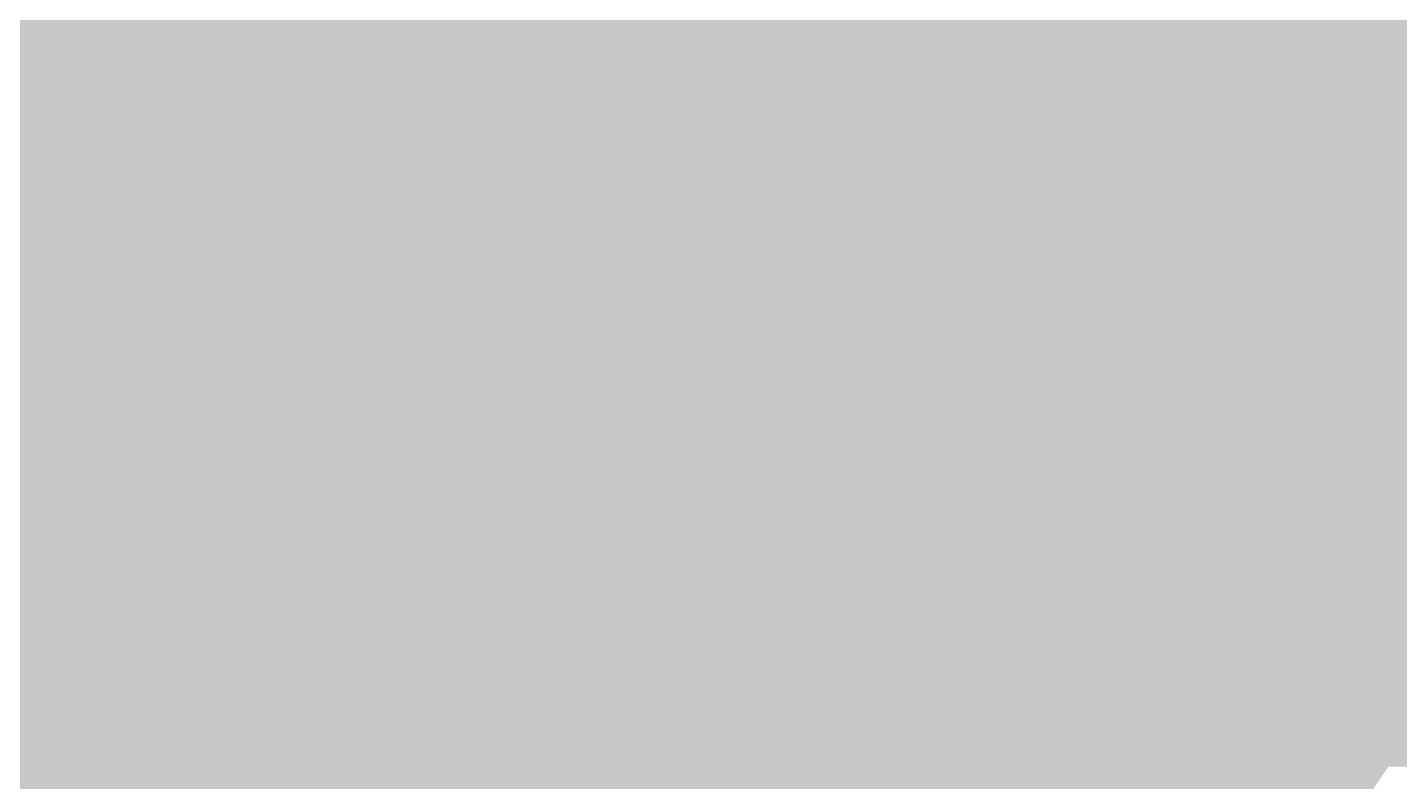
# Model space of a CAD drawing. Header units: inches. Extents: x 0 to 841, y 0 to 594.
# Drawn here: x 309.84 to 310.848, y 369.607 to 370.161 of the extents above; entities that cross this region are included whole.
import ezdxf

# ---------------------------------------------------------------- set-up
doc = ezdxf.new("R2010")
doc.units = ezdxf.units.IN
doc.layers.add('Sheet', color=255, linetype='Continuous')

msp = doc.modelspace()

# ---------------------------------------------------------------- linework, layer by layer
at = {"layer": 'Sheet'}
for points in [[(255.0196, 382.4908, 0.7493, 0.7493, 0), (255.0196, 369.9923, 0.7493, 0.7493, 0), (310.0076, 369.9923, 0.7493, 0.7493, 0)], [(310.0076, 369.9923, 0.7493, 0.7493, 0), (310.0076, 382.4908, 0.7493, 0.7493, 0)], [(310.6925, 370.3292, 0.2997, 0.2997, 0), (310.715, 370.2955, 0.2997, 0.2997, 0), (310.7262, 370.2618, 0.2997, 0.2997, 0), (310.7375, 370.2169, 0.2997, 0.2997, 0), (310.7487, 370.1832, 0.2997, 0.2997, 0), (310.7599, 370.1495, 0.2997, 0.2997, 0), (310.7599, 370.1046, 0.2997, 0.2997, 0), (310.7711, 370.0709, 0.2997, 0.2997, 0), (310.7711, 370.0372, 0.2997, 0.2997, 0), (310.7711, 369.9923, 0.2997, 0.2997, 0)], [(310.6925, 370.3292, 0.2997, 0.2997, 0), (310.715, 370.2955, 0.2997, 0.2997, 0), (310.7262, 370.2618, 0.2997, 0.2997, 0), (310.7375, 370.2169, 0.2997, 0.2997, 0), (310.7487, 370.1832, 0.2997, 0.2997, 0), (310.7599, 370.1495, 0.2997, 0.2997, 0), (310.7599, 370.1046, 0.2997, 0.2997, 0), (310.7711, 370.0709, 0.2997, 0.2997, 0), (310.7711, 370.0372, 0.2997, 0.2997, 0), (310.7711, 369.9923, 0.2997, 0.2997, 0)], [(310.6925, 370.3292, 0.2997, 0.2997, 0), (310.715, 370.2955, 0.2997, 0.2997, 0), (310.7262, 370.2618, 0.2997, 0.2997, 0), (310.7375, 370.2169, 0.2997, 0.2997, 0), (310.7487, 370.1832, 0.2997, 0.2997, 0), (310.7599, 370.1495, 0.2997, 0.2997, 0), (310.7599, 370.1046, 0.2997, 0.2997, 0), (310.7711, 370.0709, 0.2997, 0.2997, 0), (310.7711, 370.0372, 0.2997, 0.2997, 0), (310.7711, 369.9923, 0.2997, 0.2997, 0)], [(310.4006, 370.3179, 0.2997, 0.2997, 0), (310.4231, 370.2955, 0.2997, 0.2997, 0), (310.4343, 370.273, 0.2997, 0.2997, 0), (310.4455, 370.2506, 0.2997, 0.2997, 0), (310.4567, 370.2393, 0.2997, 0.2997, 0), (310.468, 370.2169, 0.2997, 0.2997, 0), (310.4792, 370.1944, 0.2997, 0.2997, 0), (310.4904, 370.172, 0.2997, 0.2997, 0), (310.5017, 370.1383, 0.2997, 0.2997, 0), (310.5129, 370.1158, 0.2997, 0.2997, 0), (310.5129, 370.0934, 0.2997, 0.2997, 0), (310.5129, 370.0709, 0.2997, 0.2997, 0), (310.5241, 370.0484, 0.2997, 0.2997, 0), (310.5241, 370.0147, 0.2997, 0.2997, 0), (310.5241, 369.9923, 0.2997, 0.2997, 0)], [(310.4006, 370.3179, 0.2997, 0.2997, 0), (310.4231, 370.2955, 0.2997, 0.2997, 0), (310.4343, 370.273, 0.2997, 0.2997, 0), (310.4455, 370.2506, 0.2997, 0.2997, 0), (310.4567, 370.2393, 0.2997, 0.2997, 0), (310.468, 370.2169, 0.2997, 0.2997, 0), (310.4792, 370.1944, 0.2997, 0.2997, 0), (310.4904, 370.172, 0.2997, 0.2997, 0), (310.5017, 370.1383, 0.2997, 0.2997, 0), (310.5129, 370.1158, 0.2997, 0.2997, 0), (310.5129, 370.0934, 0.2997, 0.2997, 0), (310.5129, 370.0709, 0.2997, 0.2997, 0), (310.5241, 370.0484, 0.2997, 0.2997, 0), (310.5241, 370.0147, 0.2997, 0.2997, 0), (310.5241, 369.9923, 0.2997, 0.2997, 0)], [(310.4006, 370.3179, 0.2997, 0.2997, 0), (310.4231, 370.2955, 0.2997, 0.2997, 0), (310.4343, 370.273, 0.2997, 0.2997, 0), (310.4455, 370.2506, 0.2997, 0.2997, 0), (310.4567, 370.2393, 0.2997, 0.2997, 0), (310.468, 370.2169, 0.2997, 0.2997, 0), (310.4792, 370.1944, 0.2997, 0.2997, 0), (310.4904, 370.172, 0.2997, 0.2997, 0), (310.5017, 370.1383, 0.2997, 0.2997, 0), (310.5129, 370.1158, 0.2997, 0.2997, 0), (310.5129, 370.0934, 0.2997, 0.2997, 0), (310.5129, 370.0709, 0.2997, 0.2997, 0), (310.5241, 370.0484, 0.2997, 0.2997, 0), (310.5241, 370.0147, 0.2997, 0.2997, 0), (310.5241, 369.9923, 0.2997, 0.2997, 0)], [(310.0076, 369.9923, 0.7493, 0.7493, 0), (350.0049, 369.9923, 0.7493, 0.7493, 0)], [(310.468, 370.2169, 0.0991, 0.0991, 0), (310.4792, 370.1944, 0.0991, 0.0991, 0), (310.4904, 370.172, 0.0991, 0.0991, 0), (310.5017, 370.1383, 0.0991, 0.0991, 0), (310.5129, 370.1158, 0.0991, 0.0991, 0), (310.5129, 370.0934, 0.0991, 0.0991, 0), (310.5129, 370.0709, 0.0991, 0.0991, 0), (310.5241, 370.0484, 0.0991, 0.0991, 0), (310.5241, 370.0147, 0.0991, 0.0991, 0), (310.5241, 369.9923, 0.0991, 0.0991, 0)], [(310.468, 370.2169, 0.0991, 0.0991, 0), (310.4792, 370.1944, 0.0991, 0.0991, 0), (310.4904, 370.172, 0.0991, 0.0991, 0), (310.5017, 370.1383, 0.0991, 0.0991, 0), (310.5129, 370.1158, 0.0991, 0.0991, 0), (310.5129, 370.0934, 0.0991, 0.0991, 0), (310.5129, 370.0709, 0.0991, 0.0991, 0), (310.5241, 370.0484, 0.0991, 0.0991, 0), (310.5241, 370.0147, 0.0991, 0.0991, 0), (310.5241, 369.9923, 0.0991, 0.0991, 0)], [(310.468, 370.2169, 0.0991, 0.0991, 0), (310.4792, 370.1944, 0.0991, 0.0991, 0), (310.4904, 370.172, 0.0991, 0.0991, 0), (310.5017, 370.1383, 0.0991, 0.0991, 0), (310.5129, 370.1158, 0.0991, 0.0991, 0), (310.5129, 370.0934, 0.0991, 0.0991, 0), (310.5129, 370.0709, 0.0991, 0.0991, 0), (310.5241, 370.0484, 0.0991, 0.0991, 0), (310.5241, 370.0147, 0.0991, 0.0991, 0), (310.5241, 369.9923, 0.0991, 0.0991, 0)], [(310.7375, 370.2169, 0.0991, 0.0991, 0), (310.7487, 370.1832, 0.0991, 0.0991, 0), (310.7599, 370.1495, 0.0991, 0.0991, 0), (310.7599, 370.1046, 0.0991, 0.0991, 0), (310.7711, 370.0709, 0.0991, 0.0991, 0), (310.7711, 370.0372, 0.0991, 0.0991, 0), (310.7711, 369.9923, 0.0991, 0.0991, 0)], [(310.7375, 370.2169, 0.0991, 0.0991, 0), (310.7487, 370.1832, 0.0991, 0.0991, 0), (310.7599, 370.1495, 0.0991, 0.0991, 0), (310.7599, 370.1046, 0.0991, 0.0991, 0), (310.7711, 370.0709, 0.0991, 0.0991, 0), (310.7711, 370.0372, 0.0991, 0.0991, 0), (310.7711, 369.9923, 0.0991, 0.0991, 0)], [(310.7375, 370.2169, 0.0991, 0.0991, 0), (310.7487, 370.1832, 0.0991, 0.0991, 0), (310.7599, 370.1495, 0.0991, 0.0991, 0), (310.7599, 370.1046, 0.0991, 0.0991, 0), (310.7711, 370.0709, 0.0991, 0.0991, 0), (310.7711, 370.0372, 0.0991, 0.0991, 0), (310.7711, 369.9923, 0.0991, 0.0991, 0)], [(310.5241, 369.9923, 0.2997, 0.2997, 0), (310.5241, 369.9698, 0.2997, 0.2997, 0), (310.5241, 369.9361, 0.2997, 0.2997, 0), (310.5129, 369.9137, 0.2997, 0.2997, 0), (310.5129, 369.8912, 0.2997, 0.2997, 0), (310.5129, 369.8688, 0.2997, 0.2997, 0), (310.5017, 369.8463, 0.2997, 0.2997, 0), (310.4904, 369.8126, 0.2997, 0.2997, 0), (310.4792, 369.7902, 0.2997, 0.2997, 0), (310.468, 369.7677, 0.2997, 0.2997, 0), (310.4567, 369.7452, 0.2997, 0.2997, 0), (310.4455, 369.734, 0.2997, 0.2997, 0), (310.4343, 369.7115, 0.2997, 0.2997, 0), (310.4231, 369.6891, 0.2997, 0.2997, 0), (310.4006, 369.6666, 0.2997, 0.2997, 0), (310.3894, 369.6554, 0.2997, 0.2997, 0), (310.3669, 369.6329, 0.2997, 0.2997, 0), (310.3557, 369.6217, 0.2997, 0.2997, 0), (310.3332, 369.5993, 0.2997, 0.2997, 0), (310.3108, 369.588, 0.2997, 0.2997, 0), (310.2995, 369.5768, 0.2997, 0.2997, 0), (310.2771, 369.5543, 0.2997, 0.2997, 0), (310.2546, 369.5431, 0.2997, 0.2997, 0), (310.2322, 369.5319, 0.2997, 0.2997, 0), (310.2097, 369.5319, 0.2997, 0.2997, 0), (310.1872, 369.5206, 0.2997, 0.2997, 0), (310.1648, 369.5094, 0.2997, 0.2997, 0), (310.1311, 369.4982, 0.2997, 0.2997, 0), (310.1086, 369.4982, 0.2997, 0.2997, 0), (310.0862, 369.4982, 0.2997, 0.2997, 0), (310.0637, 369.487, 0.2997, 0.2997, 0), (310.03, 369.487, 0.2997, 0.2997, 0), (310.0076, 369.487, 0.2997, 0.2997, 0)], [(310.5241, 369.9923, 0.2997, 0.2997, 0), (310.5241, 369.9698, 0.2997, 0.2997, 0), (310.5241, 369.9361, 0.2997, 0.2997, 0), (310.5129, 369.9137, 0.2997, 0.2997, 0), (310.5129, 369.8912, 0.2997, 0.2997, 0), (310.5129, 369.8688, 0.2997, 0.2997, 0), (310.5017, 369.8463, 0.2997, 0.2997, 0), (310.4904, 369.8126, 0.2997, 0.2997, 0), (310.4792, 369.7902, 0.2997, 0.2997, 0), (310.468, 369.7677, 0.2997, 0.2997, 0), (310.4567, 369.7452, 0.2997, 0.2997, 0), (310.4455, 369.734, 0.2997, 0.2997, 0), (310.4343, 369.7115, 0.2997, 0.2997, 0), (310.4231, 369.6891, 0.2997, 0.2997, 0), (310.4006, 369.6666, 0.2997, 0.2997, 0), (310.3894, 369.6554, 0.2997, 0.2997, 0), (310.3669, 369.6329, 0.2997, 0.2997, 0), (310.3557, 369.6217, 0.2997, 0.2997, 0), (310.3332, 369.5993, 0.2997, 0.2997, 0), (310.3108, 369.588, 0.2997, 0.2997, 0), (310.2995, 369.5768, 0.2997, 0.2997, 0), (310.2771, 369.5543, 0.2997, 0.2997, 0), (310.2546, 369.5431, 0.2997, 0.2997, 0), (310.2322, 369.5319, 0.2997, 0.2997, 0), (310.2097, 369.5319, 0.2997, 0.2997, 0), (310.1872, 369.5206, 0.2997, 0.2997, 0), (310.1648, 369.5094, 0.2997, 0.2997, 0), (310.1311, 369.4982, 0.2997, 0.2997, 0), (310.1086, 369.4982, 0.2997, 0.2997, 0), (310.0862, 369.4982, 0.2997, 0.2997, 0), (310.0637, 369.487, 0.2997, 0.2997, 0), (310.03, 369.487, 0.2997, 0.2997, 0), (310.0076, 369.487, 0.2997, 0.2997, 0)], [(310.5241, 369.9923, 0.2997, 0.2997, 0), (310.5241, 369.9698, 0.2997, 0.2997, 0), (310.5241, 369.9361, 0.2997, 0.2997, 0), (310.5129, 369.9137, 0.2997, 0.2997, 0), (310.5129, 369.8912, 0.2997, 0.2997, 0), (310.5129, 369.8688, 0.2997, 0.2997, 0), (310.5017, 369.8463, 0.2997, 0.2997, 0), (310.4904, 369.8126, 0.2997, 0.2997, 0), (310.4792, 369.7902, 0.2997, 0.2997, 0), (310.468, 369.7677, 0.2997, 0.2997, 0), (310.4567, 369.7452, 0.2997, 0.2997, 0), (310.4455, 369.734, 0.2997, 0.2997, 0), (310.4343, 369.7115, 0.2997, 0.2997, 0), (310.4231, 369.6891, 0.2997, 0.2997, 0), (310.4006, 369.6666, 0.2997, 0.2997, 0), (310.3894, 369.6554, 0.2997, 0.2997, 0), (310.3669, 369.6329, 0.2997, 0.2997, 0), (310.3557, 369.6217, 0.2997, 0.2997, 0), (310.3332, 369.5993, 0.2997, 0.2997, 0), (310.3108, 369.588, 0.2997, 0.2997, 0), (310.2995, 369.5768, 0.2997, 0.2997, 0), (310.2771, 369.5543, 0.2997, 0.2997, 0), (310.2546, 369.5431, 0.2997, 0.2997, 0), (310.2322, 369.5319, 0.2997, 0.2997, 0), (310.2097, 369.5319, 0.2997, 0.2997, 0), (310.1872, 369.5206, 0.2997, 0.2997, 0), (310.1648, 369.5094, 0.2997, 0.2997, 0), (310.1311, 369.4982, 0.2997, 0.2997, 0), (310.1086, 369.4982, 0.2997, 0.2997, 0), (310.0862, 369.4982, 0.2997, 0.2997, 0), (310.0637, 369.487, 0.2997, 0.2997, 0), (310.03, 369.487, 0.2997, 0.2997, 0), (310.0076, 369.487, 0.2997, 0.2997, 0)], [(310.5241, 369.9923, 0.2997, 0.2997, 0), (310.5241, 369.9923, 0.2997, 0.2997, 0), (310.5241, 369.9923, 0.2997, 0.2997, 0), (310.5241, 369.9923, 0.2997, 0.2997, 0), (310.5241, 369.9923, 0.2997, 0.2997, 0), (310.5241, 369.9923, 0.2997, 0.2997, 0), (310.5241, 369.9923, 0.2997, 0.2997, 0), (310.5241, 369.9923, 0.2997, 0.2997, 0), (310.5241, 369.9923, 0.2997, 0.2997, 0), (310.5241, 369.9923, 0.2997, 0.2997, 0), (310.5241, 369.9923, 0.2997, 0.2997, 0), (310.5241, 369.9923, 0.2997, 0.2997, 0), (310.5241, 369.9923, 0.2997, 0.2997, 0), (310.5241, 369.9923, 0.2997, 0.2997, 0), (310.5241, 369.9923, 0.2997, 0.2997, 0), (310.5241, 369.9923, 0.2997, 0.2997, 0), (310.5241, 369.9923, 0.2997, 0.2997, 0), (310.5241, 369.9923, 0.2997, 0.2997, 0), (310.5241, 369.9923, 0.2997, 0.2997, 0), (310.5241, 369.9923, 0.2997, 0.2997, 0), (310.5241, 369.9923, 0.2997, 0.2997, 0), (310.5241, 369.9923, 0.2997, 0.2997, 0), (310.5241, 369.9923, 0.2997, 0.2997, 0), (310.5241, 369.9923, 0.2997, 0.2997, 0), (310.5241, 369.9923, 0.2997, 0.2997, 0), (310.5241, 369.9923, 0.2997, 0.2997, 0), (310.5241, 369.9923, 0.2997, 0.2997, 0), (310.5241, 369.9923, 0.2997, 0.2997, 0), (310.5241, 369.9923, 0.2997, 0.2997, 0), (310.5241, 369.9923, 0.2997, 0.2997, 0), (310.5241, 369.9923, 0.2997, 0.2997, 0), (310.5241, 369.9923, 0.2997, 0.2997, 0), (310.5241, 369.9923, 0.2997, 0.2997, 0)], [(310.5241, 369.9923, 0.2997, 0.2997, 0), (310.5241, 369.9923, 0.2997, 0.2997, 0)], [(310.5241, 369.9923, 0.2997, 0.2997, 0), (310.5241, 369.9923, 0.2997, 0.2997, 0), (310.5241, 369.9923, 0.2997, 0.2997, 0), (310.5241, 369.9923, 0.2997, 0.2997, 0), (310.5241, 369.9923, 0.2997, 0.2997, 0), (310.5241, 369.9923, 0.2997, 0.2997, 0), (310.5241, 369.9923, 0.2997, 0.2997, 0), (310.5241, 369.9923, 0.2997, 0.2997, 0), (310.5241, 369.9923, 0.2997, 0.2997, 0), (310.5241, 369.9923, 0.2997, 0.2997, 0), (310.5241, 369.9923, 0.2997, 0.2997, 0), (310.5241, 369.9923, 0.2997, 0.2997, 0), (310.5241, 369.9923, 0.2997, 0.2997, 0), (310.5241, 369.9923, 0.2997, 0.2997, 0), (310.5241, 369.9923, 0.2997, 0.2997, 0), (310.5241, 369.9923, 0.2997, 0.2997, 0), (310.5241, 369.9923, 0.2997, 0.2997, 0), (310.5241, 369.9923, 0.2997, 0.2997, 0), (310.5241, 369.9923, 0.2997, 0.2997, 0), (310.5241, 369.9923, 0.2997, 0.2997, 0), (310.5241, 369.9923, 0.2997, 0.2997, 0), (310.5241, 369.9923, 0.2997, 0.2997, 0), (310.5241, 369.9923, 0.2997, 0.2997, 0), (310.5241, 369.9923, 0.2997, 0.2997, 0), (310.5241, 369.9923, 0.2997, 0.2997, 0), (310.5241, 369.9923, 0.2997, 0.2997, 0), (310.5241, 369.9923, 0.2997, 0.2997, 0), (310.5241, 369.9923, 0.2997, 0.2997, 0), (310.5241, 369.9923, 0.2997, 0.2997, 0), (310.5241, 369.9923, 0.2997, 0.2997, 0), (310.5241, 369.9923, 0.2997, 0.2997, 0), (310.5241, 369.9923, 0.2997, 0.2997, 0), (310.5241, 369.9923, 0.2997, 0.2997, 0)], [(310.5241, 369.9923, 0.2997, 0.2997, 0), (310.5241, 369.9923, 0.2997, 0.2997, 0)], [(310.5241, 369.9923, 0.2997, 0.2997, 0), (310.5241, 369.9923, 0.2997, 0.2997, 0), (310.5241, 369.9923, 0.2997, 0.2997, 0), (310.5241, 369.9923, 0.2997, 0.2997, 0), (310.5241, 369.9923, 0.2997, 0.2997, 0), (310.5241, 369.9923, 0.2997, 0.2997, 0), (310.5241, 369.9923, 0.2997, 0.2997, 0), (310.5241, 369.9923, 0.2997, 0.2997, 0), (310.5241, 369.9923, 0.2997, 0.2997, 0), (310.5241, 369.9923, 0.2997, 0.2997, 0), (310.5241, 369.9923, 0.2997, 0.2997, 0), (310.5241, 369.9923, 0.2997, 0.2997, 0), (310.5241, 369.9923, 0.2997, 0.2997, 0), (310.5241, 369.9923, 0.2997, 0.2997, 0), (310.5241, 369.9923, 0.2997, 0.2997, 0), (310.5241, 369.9923, 0.2997, 0.2997, 0), (310.5241, 369.9923, 0.2997, 0.2997, 0), (310.5241, 369.9923, 0.2997, 0.2997, 0), (310.5241, 369.9923, 0.2997, 0.2997, 0), (310.5241, 369.9923, 0.2997, 0.2997, 0), (310.5241, 369.9923, 0.2997, 0.2997, 0), (310.5241, 369.9923, 0.2997, 0.2997, 0), (310.5241, 369.9923, 0.2997, 0.2997, 0), (310.5241, 369.9923, 0.2997, 0.2997, 0), (310.5241, 369.9923, 0.2997, 0.2997, 0), (310.5241, 369.9923, 0.2997, 0.2997, 0), (310.5241, 369.9923, 0.2997, 0.2997, 0), (310.5241, 369.9923, 0.2997, 0.2997, 0), (310.5241, 369.9923, 0.2997, 0.2997, 0), (310.5241, 369.9923, 0.2997, 0.2997, 0), (310.5241, 369.9923, 0.2997, 0.2997, 0), (310.5241, 369.9923, 0.2997, 0.2997, 0), (310.5241, 369.9923, 0.2997, 0.2997, 0)], [(310.5241, 369.9923, 0.2997, 0.2997, 0), (310.5241, 369.9923, 0.2997, 0.2997, 0)], [(310.7711, 369.9923, 0.2997, 0.2997, 0), (310.7711, 369.9586, 0.2997, 0.2997, 0), (310.7711, 369.9137, 0.2997, 0.2997, 0), (310.7599, 369.88, 0.2997, 0.2997, 0), (310.7599, 369.8351, 0.2997, 0.2997, 0), (310.7487, 369.8014, 0.2997, 0.2997, 0), (310.7375, 369.7677, 0.2997, 0.2997, 0), (310.7262, 369.734, 0.2997, 0.2997, 0), (310.715, 369.7003, 0.2997, 0.2997, 0), (310.6925, 369.6666, 0.2997, 0.2997, 0), (310.6813, 369.6329, 0.2997, 0.2997, 0), (310.6589, 369.5993, 0.2997, 0.2997, 0), (310.6476, 369.5656, 0.2997, 0.2997, 0), (310.6252, 369.5431, 0.2997, 0.2997, 0), (310.6027, 369.5094, 0.2997, 0.2997, 0), (310.569, 369.4757, 0.2997, 0.2997, 0), (310.5466, 369.4533, 0.2997, 0.2997, 0)], [(310.7711, 369.9923, 0.2997, 0.2997, 0), (310.7711, 369.9586, 0.2997, 0.2997, 0), (310.7711, 369.9137, 0.2997, 0.2997, 0), (310.7599, 369.88, 0.2997, 0.2997, 0), (310.7599, 369.8351, 0.2997, 0.2997, 0), (310.7487, 369.8014, 0.2997, 0.2997, 0), (310.7375, 369.7677, 0.2997, 0.2997, 0), (310.7262, 369.734, 0.2997, 0.2997, 0), (310.715, 369.7003, 0.2997, 0.2997, 0), (310.6925, 369.6666, 0.2997, 0.2997, 0), (310.6813, 369.6329, 0.2997, 0.2997, 0), (310.6589, 369.5993, 0.2997, 0.2997, 0), (310.6476, 369.5656, 0.2997, 0.2997, 0), (310.6252, 369.5431, 0.2997, 0.2997, 0), (310.6027, 369.5094, 0.2997, 0.2997, 0), (310.569, 369.4757, 0.2997, 0.2997, 0), (310.5466, 369.4533, 0.2997, 0.2997, 0)], [(310.7711, 369.9923, 0.2997, 0.2997, 0), (310.7711, 369.9586, 0.2997, 0.2997, 0), (310.7711, 369.9137, 0.2997, 0.2997, 0), (310.7599, 369.88, 0.2997, 0.2997, 0), (310.7599, 369.8351, 0.2997, 0.2997, 0), (310.7487, 369.8014, 0.2997, 0.2997, 0), (310.7375, 369.7677, 0.2997, 0.2997, 0), (310.7262, 369.734, 0.2997, 0.2997, 0), (310.715, 369.7003, 0.2997, 0.2997, 0), (310.6925, 369.6666, 0.2997, 0.2997, 0), (310.6813, 369.6329, 0.2997, 0.2997, 0), (310.6589, 369.5993, 0.2997, 0.2997, 0), (310.6476, 369.5656, 0.2997, 0.2997, 0), (310.6252, 369.5431, 0.2997, 0.2997, 0), (310.6027, 369.5094, 0.2997, 0.2997, 0), (310.569, 369.4757, 0.2997, 0.2997, 0), (310.5466, 369.4533, 0.2997, 0.2997, 0)], [(310.7711, 369.9923, 0.2997, 0.2997, 0), (310.7711, 369.9923, 0.2997, 0.2997, 0), (310.7711, 369.9923, 0.2997, 0.2997, 0), (310.7711, 369.9923, 0.2997, 0.2997, 0), (310.7711, 369.9923, 0.2997, 0.2997, 0), (310.7711, 369.9923, 0.2997, 0.2997, 0), (310.7711, 369.9923, 0.2997, 0.2997, 0), (310.7711, 369.9923, 0.2997, 0.2997, 0), (310.7711, 369.9923, 0.2997, 0.2997, 0), (310.7711, 369.9923, 0.2997, 0.2997, 0), (310.7711, 369.9923, 0.2997, 0.2997, 0), (310.7711, 369.9923, 0.2997, 0.2997, 0), (310.7711, 369.9923, 0.2997, 0.2997, 0), (310.7711, 369.9923, 0.2997, 0.2997, 0), (310.7711, 369.9923, 0.2997, 0.2997, 0), (310.7711, 369.9923, 0.2997, 0.2997, 0), (310.7711, 369.9923, 0.2997, 0.2997, 0), (310.7711, 369.9923, 0.2997, 0.2997, 0), (310.7711, 369.9923, 0.2997, 0.2997, 0), (310.7711, 369.9923, 0.2997, 0.2997, 0), (310.7711, 369.9923, 0.2997, 0.2997, 0), (310.7711, 369.9923, 0.2997, 0.2997, 0), (310.7711, 369.9923, 0.2997, 0.2997, 0), (310.7711, 369.9923, 0.2997, 0.2997, 0), (310.7711, 369.9923, 0.2997, 0.2997, 0), (310.7711, 369.9923, 0.2997, 0.2997, 0), (310.7711, 369.9923, 0.2997, 0.2997, 0), (310.7711, 369.9923, 0.2997, 0.2997, 0), (310.7711, 369.9923, 0.2997, 0.2997, 0), (310.7711, 369.9923, 0.2997, 0.2997, 0), (310.7711, 369.9923, 0.2997, 0.2997, 0), (310.7711, 369.9923, 0.2997, 0.2997, 0), (310.7711, 369.9923, 0.2997, 0.2997, 0)], [(310.7711, 369.9923, 0.2997, 0.2997, 0), (310.7711, 369.9923, 0.2997, 0.2997, 0)], [(310.7711, 369.9923, 0.2997, 0.2997, 0), (310.7711, 369.9923, 0.2997, 0.2997, 0), (310.7711, 369.9923, 0.2997, 0.2997, 0), (310.7711, 369.9923, 0.2997, 0.2997, 0), (310.7711, 369.9923, 0.2997, 0.2997, 0), (310.7711, 369.9923, 0.2997, 0.2997, 0), (310.7711, 369.9923, 0.2997, 0.2997, 0), (310.7711, 369.9923, 0.2997, 0.2997, 0), (310.7711, 369.9923, 0.2997, 0.2997, 0), (310.7711, 369.9923, 0.2997, 0.2997, 0), (310.7711, 369.9923, 0.2997, 0.2997, 0), (310.7711, 369.9923, 0.2997, 0.2997, 0), (310.7711, 369.9923, 0.2997, 0.2997, 0), (310.7711, 369.9923, 0.2997, 0.2997, 0), (310.7711, 369.9923, 0.2997, 0.2997, 0), (310.7711, 369.9923, 0.2997, 0.2997, 0), (310.7711, 369.9923, 0.2997, 0.2997, 0), (310.7711, 369.9923, 0.2997, 0.2997, 0), (310.7711, 369.9923, 0.2997, 0.2997, 0), (310.7711, 369.9923, 0.2997, 0.2997, 0), (310.7711, 369.9923, 0.2997, 0.2997, 0), (310.7711, 369.9923, 0.2997, 0.2997, 0), (310.7711, 369.9923, 0.2997, 0.2997, 0), (310.7711, 369.9923, 0.2997, 0.2997, 0), (310.7711, 369.9923, 0.2997, 0.2997, 0), (310.7711, 369.9923, 0.2997, 0.2997, 0), (310.7711, 369.9923, 0.2997, 0.2997, 0), (310.7711, 369.9923, 0.2997, 0.2997, 0), (310.7711, 369.9923, 0.2997, 0.2997, 0), (310.7711, 369.9923, 0.2997, 0.2997, 0), (310.7711, 369.9923, 0.2997, 0.2997, 0), (310.7711, 369.9923, 0.2997, 0.2997, 0), (310.7711, 369.9923, 0.2997, 0.2997, 0)], [(310.7711, 369.9923, 0.2997, 0.2997, 0), (310.7711, 369.9923, 0.2997, 0.2997, 0)], [(310.7711, 369.9923, 0.2997, 0.2997, 0), (310.7711, 369.9923, 0.2997, 0.2997, 0), (310.7711, 369.9923, 0.2997, 0.2997, 0), (310.7711, 369.9923, 0.2997, 0.2997, 0), (310.7711, 369.9923, 0.2997, 0.2997, 0), (310.7711, 369.9923, 0.2997, 0.2997, 0), (310.7711, 369.9923, 0.2997, 0.2997, 0), (310.7711, 369.9923, 0.2997, 0.2997, 0), (310.7711, 369.9923, 0.2997, 0.2997, 0), (310.7711, 369.9923, 0.2997, 0.2997, 0), (310.7711, 369.9923, 0.2997, 0.2997, 0), (310.7711, 369.9923, 0.2997, 0.2997, 0), (310.7711, 369.9923, 0.2997, 0.2997, 0), (310.7711, 369.9923, 0.2997, 0.2997, 0), (310.7711, 369.9923, 0.2997, 0.2997, 0), (310.7711, 369.9923, 0.2997, 0.2997, 0), (310.7711, 369.9923, 0.2997, 0.2997, 0), (310.7711, 369.9923, 0.2997, 0.2997, 0), (310.7711, 369.9923, 0.2997, 0.2997, 0), (310.7711, 369.9923, 0.2997, 0.2997, 0), (310.7711, 369.9923, 0.2997, 0.2997, 0), (310.7711, 369.9923, 0.2997, 0.2997, 0), (310.7711, 369.9923, 0.2997, 0.2997, 0), (310.7711, 369.9923, 0.2997, 0.2997, 0), (310.7711, 369.9923, 0.2997, 0.2997, 0), (310.7711, 369.9923, 0.2997, 0.2997, 0), (310.7711, 369.9923, 0.2997, 0.2997, 0), (310.7711, 369.9923, 0.2997, 0.2997, 0), (310.7711, 369.9923, 0.2997, 0.2997, 0), (310.7711, 369.9923, 0.2997, 0.2997, 0), (310.7711, 369.9923, 0.2997, 0.2997, 0), (310.7711, 369.9923, 0.2997, 0.2997, 0), (310.7711, 369.9923, 0.2997, 0.2997, 0)], [(310.7711, 369.9923, 0.2997, 0.2997, 0), (310.7711, 369.9923, 0.2997, 0.2997, 0)], [(310.5241, 369.9923, 0.0991, 0.0991, 0), (310.5241, 369.9698, 0.0991, 0.0991, 0), (310.5241, 369.9361, 0.0991, 0.0991, 0), (310.5129, 369.9137, 0.0991, 0.0991, 0), (310.5129, 369.8912, 0.0991, 0.0991, 0), (310.5129, 369.8688, 0.0991, 0.0991, 0), (310.5017, 369.8463, 0.0991, 0.0991, 0), (310.4904, 369.8126, 0.0991, 0.0991, 0), (310.4792, 369.7902, 0.0991, 0.0991, 0), (310.468, 369.7677, 0.0991, 0.0991, 0), (310.4567, 369.7452, 0.0991, 0.0991, 0), (310.4455, 369.734, 0.0991, 0.0991, 0), (310.4343, 369.7115, 0.0991, 0.0991, 0), (310.4231, 369.6891, 0.0991, 0.0991, 0), (310.4006, 369.6666, 0.0991, 0.0991, 0), (310.3894, 369.6554, 0.0991, 0.0991, 0), (310.3669, 369.6329, 0.0991, 0.0991, 0), (310.3557, 369.6217, 0.0991, 0.0991, 0), (310.3332, 369.5993, 0.0991, 0.0991, 0), (310.3108, 369.588, 0.0991, 0.0991, 0), (310.2995, 369.5768, 0.0991, 0.0991, 0), (310.2771, 369.5543, 0.0991, 0.0991, 0)], [(310.5241, 369.9923, 0.0991, 0.0991, 0), (310.5241, 369.9698, 0.0991, 0.0991, 0), (310.5241, 369.9361, 0.0991, 0.0991, 0), (310.5129, 369.9137, 0.0991, 0.0991, 0), (310.5129, 369.8912, 0.0991, 0.0991, 0), (310.5129, 369.8688, 0.0991, 0.0991, 0), (310.5017, 369.8463, 0.0991, 0.0991, 0), (310.4904, 369.8126, 0.0991, 0.0991, 0), (310.4792, 369.7902, 0.0991, 0.0991, 0), (310.468, 369.7677, 0.0991, 0.0991, 0), (310.4567, 369.7452, 0.0991, 0.0991, 0), (310.4455, 369.734, 0.0991, 0.0991, 0), (310.4343, 369.7115, 0.0991, 0.0991, 0), (310.4231, 369.6891, 0.0991, 0.0991, 0), (310.4006, 369.6666, 0.0991, 0.0991, 0), (310.3894, 369.6554, 0.0991, 0.0991, 0), (310.3669, 369.6329, 0.0991, 0.0991, 0), (310.3557, 369.6217, 0.0991, 0.0991, 0), (310.3332, 369.5993, 0.0991, 0.0991, 0), (310.3108, 369.588, 0.0991, 0.0991, 0), (310.2995, 369.5768, 0.0991, 0.0991, 0), (310.2771, 369.5543, 0.0991, 0.0991, 0)], [(310.5241, 369.9923, 0.0991, 0.0991, 0), (310.5241, 369.9698, 0.0991, 0.0991, 0), (310.5241, 369.9361, 0.0991, 0.0991, 0), (310.5129, 369.9137, 0.0991, 0.0991, 0), (310.5129, 369.8912, 0.0991, 0.0991, 0), (310.5129, 369.8688, 0.0991, 0.0991, 0), (310.5017, 369.8463, 0.0991, 0.0991, 0), (310.4904, 369.8126, 0.0991, 0.0991, 0), (310.4792, 369.7902, 0.0991, 0.0991, 0), (310.468, 369.7677, 0.0991, 0.0991, 0), (310.4567, 369.7452, 0.0991, 0.0991, 0), (310.4455, 369.734, 0.0991, 0.0991, 0), (310.4343, 369.7115, 0.0991, 0.0991, 0), (310.4231, 369.6891, 0.0991, 0.0991, 0), (310.4006, 369.6666, 0.0991, 0.0991, 0), (310.3894, 369.6554, 0.0991, 0.0991, 0), (310.3669, 369.6329, 0.0991, 0.0991, 0), (310.3557, 369.6217, 0.0991, 0.0991, 0), (310.3332, 369.5993, 0.0991, 0.0991, 0), (310.3108, 369.588, 0.0991, 0.0991, 0), (310.2995, 369.5768, 0.0991, 0.0991, 0), (310.2771, 369.5543, 0.0991, 0.0991, 0)], [(310.5241, 369.9923, 0.0991, 0.0991, 0), (310.5241, 369.9923, 0.0991, 0.0991, 0), (310.5241, 369.9923, 0.0991, 0.0991, 0), (310.5241, 369.9923, 0.0991, 0.0991, 0), (310.5241, 369.9923, 0.0991, 0.0991, 0), (310.5241, 369.9923, 0.0991, 0.0991, 0), (310.5241, 369.9923, 0.0991, 0.0991, 0), (310.5241, 369.9923, 0.0991, 0.0991, 0), (310.5241, 369.9923, 0.0991, 0.0991, 0), (310.5241, 369.9923, 0.0991, 0.0991, 0), (310.5241, 369.9923, 0.0991, 0.0991, 0), (310.5241, 369.9923, 0.0991, 0.0991, 0), (310.5241, 369.9923, 0.0991, 0.0991, 0), (310.5241, 369.9923, 0.0991, 0.0991, 0), (310.5241, 369.9923, 0.0991, 0.0991, 0), (310.5241, 369.9923, 0.0991, 0.0991, 0), (310.5241, 369.9923, 0.0991, 0.0991, 0), (310.5241, 369.9923, 0.0991, 0.0991, 0), (310.5241, 369.9923, 0.0991, 0.0991, 0), (310.5241, 369.9923, 0.0991, 0.0991, 0), (310.5241, 369.9923, 0.0991, 0.0991, 0), (310.5241, 369.9923, 0.0991, 0.0991, 0), (310.5241, 369.9923, 0.0991, 0.0991, 0), (310.5241, 369.9923, 0.0991, 0.0991, 0), (310.5241, 369.9923, 0.0991, 0.0991, 0), (310.5241, 369.9923, 0.0991, 0.0991, 0), (310.5241, 369.9923, 0.0991, 0.0991, 0), (310.5241, 369.9923, 0.0991, 0.0991, 0), (310.5241, 369.9923, 0.0991, 0.0991, 0), (310.5241, 369.9923, 0.0991, 0.0991, 0), (310.5241, 369.9923, 0.0991, 0.0991, 0), (310.5241, 369.9923, 0.0991, 0.0991, 0), (310.5241, 369.9923, 0.0991, 0.0991, 0)], [(310.5241, 369.9923, 0.0991, 0.0991, 0), (310.5241, 369.9923, 0.0991, 0.0991, 0)], [(310.5241, 369.9923, 0.0991, 0.0991, 0), (310.5241, 369.9923, 0.0991, 0.0991, 0), (310.5241, 369.9923, 0.0991, 0.0991, 0), (310.5241, 369.9923, 0.0991, 0.0991, 0), (310.5241, 369.9923, 0.0991, 0.0991, 0), (310.5241, 369.9923, 0.0991, 0.0991, 0), (310.5241, 369.9923, 0.0991, 0.0991, 0), (310.5241, 369.9923, 0.0991, 0.0991, 0), (310.5241, 369.9923, 0.0991, 0.0991, 0), (310.5241, 369.9923, 0.0991, 0.0991, 0), (310.5241, 369.9923, 0.0991, 0.0991, 0), (310.5241, 369.9923, 0.0991, 0.0991, 0), (310.5241, 369.9923, 0.0991, 0.0991, 0), (310.5241, 369.9923, 0.0991, 0.0991, 0), (310.5241, 369.9923, 0.0991, 0.0991, 0), (310.5241, 369.9923, 0.0991, 0.0991, 0), (310.5241, 369.9923, 0.0991, 0.0991, 0), (310.5241, 369.9923, 0.0991, 0.0991, 0), (310.5241, 369.9923, 0.0991, 0.0991, 0), (310.5241, 369.9923, 0.0991, 0.0991, 0), (310.5241, 369.9923, 0.0991, 0.0991, 0), (310.5241, 369.9923, 0.0991, 0.0991, 0), (310.5241, 369.9923, 0.0991, 0.0991, 0), (310.5241, 369.9923, 0.0991, 0.0991, 0), (310.5241, 369.9923, 0.0991, 0.0991, 0), (310.5241, 369.9923, 0.0991, 0.0991, 0), (310.5241, 369.9923, 0.0991, 0.0991, 0), (310.5241, 369.9923, 0.0991, 0.0991, 0), (310.5241, 369.9923, 0.0991, 0.0991, 0), (310.5241, 369.9923, 0.0991, 0.0991, 0), (310.5241, 369.9923, 0.0991, 0.0991, 0), (310.5241, 369.9923, 0.0991, 0.0991, 0), (310.5241, 369.9923, 0.0991, 0.0991, 0)], [(310.5241, 369.9923, 0.0991, 0.0991, 0), (310.5241, 369.9923, 0.0991, 0.0991, 0)], [(310.5241, 369.9923, 0.0991, 0.0991, 0), (310.5241, 369.9923, 0.0991, 0.0991, 0), (310.5241, 369.9923, 0.0991, 0.0991, 0), (310.5241, 369.9923, 0.0991, 0.0991, 0), (310.5241, 369.9923, 0.0991, 0.0991, 0), (310.5241, 369.9923, 0.0991, 0.0991, 0), (310.5241, 369.9923, 0.0991, 0.0991, 0), (310.5241, 369.9923, 0.0991, 0.0991, 0), (310.5241, 369.9923, 0.0991, 0.0991, 0), (310.5241, 369.9923, 0.0991, 0.0991, 0), (310.5241, 369.9923, 0.0991, 0.0991, 0), (310.5241, 369.9923, 0.0991, 0.0991, 0), (310.5241, 369.9923, 0.0991, 0.0991, 0), (310.5241, 369.9923, 0.0991, 0.0991, 0), (310.5241, 369.9923, 0.0991, 0.0991, 0), (310.5241, 369.9923, 0.0991, 0.0991, 0), (310.5241, 369.9923, 0.0991, 0.0991, 0), (310.5241, 369.9923, 0.0991, 0.0991, 0), (310.5241, 369.9923, 0.0991, 0.0991, 0), (310.5241, 369.9923, 0.0991, 0.0991, 0), (310.5241, 369.9923, 0.0991, 0.0991, 0), (310.5241, 369.9923, 0.0991, 0.0991, 0), (310.5241, 369.9923, 0.0991, 0.0991, 0), (310.5241, 369.9923, 0.0991, 0.0991, 0), (310.5241, 369.9923, 0.0991, 0.0991, 0), (310.5241, 369.9923, 0.0991, 0.0991, 0), (310.5241, 369.9923, 0.0991, 0.0991, 0), (310.5241, 369.9923, 0.0991, 0.0991, 0), (310.5241, 369.9923, 0.0991, 0.0991, 0), (310.5241, 369.9923, 0.0991, 0.0991, 0), (310.5241, 369.9923, 0.0991, 0.0991, 0), (310.5241, 369.9923, 0.0991, 0.0991, 0), (310.5241, 369.9923, 0.0991, 0.0991, 0)], [(310.5241, 369.9923, 0.0991, 0.0991, 0), (310.5241, 369.9923, 0.0991, 0.0991, 0)], [(310.7711, 369.9923, 0.0991, 0.0991, 0), (310.7711, 369.9586, 0.0991, 0.0991, 0), (310.7711, 369.9137, 0.0991, 0.0991, 0), (310.7599, 369.88, 0.0991, 0.0991, 0), (310.7599, 369.8351, 0.0991, 0.0991, 0), (310.7487, 369.8014, 0.0991, 0.0991, 0), (310.7375, 369.7677, 0.0991, 0.0991, 0), (310.7262, 369.734, 0.0991, 0.0991, 0), (310.715, 369.7003, 0.0991, 0.0991, 0), (310.6925, 369.6666, 0.0991, 0.0991, 0), (310.6813, 369.6329, 0.0991, 0.0991, 0), (310.6589, 369.5993, 0.0991, 0.0991, 0), (310.6476, 369.5656, 0.0991, 0.0991, 0), (310.6252, 369.5431, 0.0991, 0.0991, 0)], [(310.7711, 369.9923, 0.0991, 0.0991, 0), (310.7711, 369.9586, 0.0991, 0.0991, 0), (310.7711, 369.9137, 0.0991, 0.0991, 0), (310.7599, 369.88, 0.0991, 0.0991, 0), (310.7599, 369.8351, 0.0991, 0.0991, 0), (310.7487, 369.8014, 0.0991, 0.0991, 0), (310.7375, 369.7677, 0.0991, 0.0991, 0), (310.7262, 369.734, 0.0991, 0.0991, 0), (310.715, 369.7003, 0.0991, 0.0991, 0), (310.6925, 369.6666, 0.0991, 0.0991, 0), (310.6813, 369.6329, 0.0991, 0.0991, 0), (310.6589, 369.5993, 0.0991, 0.0991, 0), (310.6476, 369.5656, 0.0991, 0.0991, 0), (310.6252, 369.5431, 0.0991, 0.0991, 0)], [(310.7711, 369.9923, 0.0991, 0.0991, 0), (310.7711, 369.9586, 0.0991, 0.0991, 0), (310.7711, 369.9137, 0.0991, 0.0991, 0), (310.7599, 369.88, 0.0991, 0.0991, 0), (310.7599, 369.8351, 0.0991, 0.0991, 0), (310.7487, 369.8014, 0.0991, 0.0991, 0), (310.7375, 369.7677, 0.0991, 0.0991, 0), (310.7262, 369.734, 0.0991, 0.0991, 0), (310.715, 369.7003, 0.0991, 0.0991, 0), (310.6925, 369.6666, 0.0991, 0.0991, 0), (310.6813, 369.6329, 0.0991, 0.0991, 0), (310.6589, 369.5993, 0.0991, 0.0991, 0), (310.6476, 369.5656, 0.0991, 0.0991, 0), (310.6252, 369.5431, 0.0991, 0.0991, 0)], [(310.7711, 369.9923, 0.0991, 0.0991, 0), (310.7711, 369.9923, 0.0991, 0.0991, 0), (310.7711, 369.9923, 0.0991, 0.0991, 0), (310.7711, 369.9923, 0.0991, 0.0991, 0), (310.7711, 369.9923, 0.0991, 0.0991, 0), (310.7711, 369.9923, 0.0991, 0.0991, 0), (310.7711, 369.9923, 0.0991, 0.0991, 0), (310.7711, 369.9923, 0.0991, 0.0991, 0), (310.7711, 369.9923, 0.0991, 0.0991, 0), (310.7711, 369.9923, 0.0991, 0.0991, 0), (310.7711, 369.9923, 0.0991, 0.0991, 0), (310.7711, 369.9923, 0.0991, 0.0991, 0), (310.7711, 369.9923, 0.0991, 0.0991, 0), (310.7711, 369.9923, 0.0991, 0.0991, 0), (310.7711, 369.9923, 0.0991, 0.0991, 0), (310.7711, 369.9923, 0.0991, 0.0991, 0), (310.7711, 369.9923, 0.0991, 0.0991, 0), (310.7711, 369.9923, 0.0991, 0.0991, 0), (310.7711, 369.9923, 0.0991, 0.0991, 0), (310.7711, 369.9923, 0.0991, 0.0991, 0), (310.7711, 369.9923, 0.0991, 0.0991, 0), (310.7711, 369.9923, 0.0991, 0.0991, 0), (310.7711, 369.9923, 0.0991, 0.0991, 0), (310.7711, 369.9923, 0.0991, 0.0991, 0), (310.7711, 369.9923, 0.0991, 0.0991, 0), (310.7711, 369.9923, 0.0991, 0.0991, 0), (310.7711, 369.9923, 0.0991, 0.0991, 0), (310.7711, 369.9923, 0.0991, 0.0991, 0), (310.7711, 369.9923, 0.0991, 0.0991, 0), (310.7711, 369.9923, 0.0991, 0.0991, 0), (310.7711, 369.9923, 0.0991, 0.0991, 0), (310.7711, 369.9923, 0.0991, 0.0991, 0), (310.7711, 369.9923, 0.0991, 0.0991, 0)], [(310.7711, 369.9923, 0.0991, 0.0991, 0), (310.7711, 369.9923, 0.0991, 0.0991, 0)], [(310.7711, 369.9923, 0.0991, 0.0991, 0), (310.7711, 369.9923, 0.0991, 0.0991, 0), (310.7711, 369.9923, 0.0991, 0.0991, 0), (310.7711, 369.9923, 0.0991, 0.0991, 0), (310.7711, 369.9923, 0.0991, 0.0991, 0), (310.7711, 369.9923, 0.0991, 0.0991, 0), (310.7711, 369.9923, 0.0991, 0.0991, 0), (310.7711, 369.9923, 0.0991, 0.0991, 0), (310.7711, 369.9923, 0.0991, 0.0991, 0), (310.7711, 369.9923, 0.0991, 0.0991, 0), (310.7711, 369.9923, 0.0991, 0.0991, 0), (310.7711, 369.9923, 0.0991, 0.0991, 0), (310.7711, 369.9923, 0.0991, 0.0991, 0), (310.7711, 369.9923, 0.0991, 0.0991, 0), (310.7711, 369.9923, 0.0991, 0.0991, 0), (310.7711, 369.9923, 0.0991, 0.0991, 0), (310.7711, 369.9923, 0.0991, 0.0991, 0), (310.7711, 369.9923, 0.0991, 0.0991, 0), (310.7711, 369.9923, 0.0991, 0.0991, 0), (310.7711, 369.9923, 0.0991, 0.0991, 0), (310.7711, 369.9923, 0.0991, 0.0991, 0), (310.7711, 369.9923, 0.0991, 0.0991, 0), (310.7711, 369.9923, 0.0991, 0.0991, 0), (310.7711, 369.9923, 0.0991, 0.0991, 0), (310.7711, 369.9923, 0.0991, 0.0991, 0), (310.7711, 369.9923, 0.0991, 0.0991, 0), (310.7711, 369.9923, 0.0991, 0.0991, 0), (310.7711, 369.9923, 0.0991, 0.0991, 0), (310.7711, 369.9923, 0.0991, 0.0991, 0), (310.7711, 369.9923, 0.0991, 0.0991, 0), (310.7711, 369.9923, 0.0991, 0.0991, 0), (310.7711, 369.9923, 0.0991, 0.0991, 0), (310.7711, 369.9923, 0.0991, 0.0991, 0)], [(310.7711, 369.9923, 0.0991, 0.0991, 0), (310.7711, 369.9923, 0.0991, 0.0991, 0)], [(310.7711, 369.9923, 0.0991, 0.0991, 0), (310.7711, 369.9923, 0.0991, 0.0991, 0), (310.7711, 369.9923, 0.0991, 0.0991, 0), (310.7711, 369.9923, 0.0991, 0.0991, 0), (310.7711, 369.9923, 0.0991, 0.0991, 0), (310.7711, 369.9923, 0.0991, 0.0991, 0), (310.7711, 369.9923, 0.0991, 0.0991, 0), (310.7711, 369.9923, 0.0991, 0.0991, 0), (310.7711, 369.9923, 0.0991, 0.0991, 0), (310.7711, 369.9923, 0.0991, 0.0991, 0), (310.7711, 369.9923, 0.0991, 0.0991, 0), (310.7711, 369.9923, 0.0991, 0.0991, 0), (310.7711, 369.9923, 0.0991, 0.0991, 0), (310.7711, 369.9923, 0.0991, 0.0991, 0), (310.7711, 369.9923, 0.0991, 0.0991, 0), (310.7711, 369.9923, 0.0991, 0.0991, 0), (310.7711, 369.9923, 0.0991, 0.0991, 0), (310.7711, 369.9923, 0.0991, 0.0991, 0), (310.7711, 369.9923, 0.0991, 0.0991, 0), (310.7711, 369.9923, 0.0991, 0.0991, 0), (310.7711, 369.9923, 0.0991, 0.0991, 0), (310.7711, 369.9923, 0.0991, 0.0991, 0), (310.7711, 369.9923, 0.0991, 0.0991, 0), (310.7711, 369.9923, 0.0991, 0.0991, 0), (310.7711, 369.9923, 0.0991, 0.0991, 0), (310.7711, 369.9923, 0.0991, 0.0991, 0), (310.7711, 369.9923, 0.0991, 0.0991, 0), (310.7711, 369.9923, 0.0991, 0.0991, 0), (310.7711, 369.9923, 0.0991, 0.0991, 0), (310.7711, 369.9923, 0.0991, 0.0991, 0), (310.7711, 369.9923, 0.0991, 0.0991, 0), (310.7711, 369.9923, 0.0991, 0.0991, 0), (310.7711, 369.9923, 0.0991, 0.0991, 0)], [(310.7711, 369.9923, 0.0991, 0.0991, 0), (310.7711, 369.9923, 0.0991, 0.0991, 0)], [(310.0076, 369.487, 0.2997, 0.2997, 0), (309.9851, 369.487, 0.2997, 0.2997, 0), (309.9514, 369.487, 0.2997, 0.2997, 0), (309.929, 369.4982, 0.2997, 0.2997, 0), (309.9065, 369.4982, 0.2997, 0.2997, 0), (309.8841, 369.4982, 0.2997, 0.2997, 0), (309.8616, 369.5094, 0.2997, 0.2997, 0), (309.8279, 369.5206, 0.2997, 0.2997, 0), (309.8055, 369.5319, 0.2997, 0.2997, 0), (309.783, 369.5319, 0.2997, 0.2997, 0), (309.7605, 369.5431, 0.2997, 0.2997, 0), (309.7493, 369.5543, 0.2997, 0.2997, 0), (309.7269, 369.5768, 0.2997, 0.2997, 0), (309.7044, 369.588, 0.2997, 0.2997, 0), (309.6819, 369.5993, 0.2997, 0.2997, 0)], [(310.0076, 369.487, 0.2997, 0.2997, 0), (309.9851, 369.487, 0.2997, 0.2997, 0), (309.9514, 369.487, 0.2997, 0.2997, 0), (309.929, 369.4982, 0.2997, 0.2997, 0), (309.9065, 369.4982, 0.2997, 0.2997, 0), (309.8841, 369.4982, 0.2997, 0.2997, 0), (309.8616, 369.5094, 0.2997, 0.2997, 0), (309.8279, 369.5206, 0.2997, 0.2997, 0), (309.8055, 369.5319, 0.2997, 0.2997, 0), (309.783, 369.5319, 0.2997, 0.2997, 0), (309.7605, 369.5431, 0.2997, 0.2997, 0), (309.7493, 369.5543, 0.2997, 0.2997, 0), (309.7269, 369.5768, 0.2997, 0.2997, 0), (309.7044, 369.588, 0.2997, 0.2997, 0), (309.6819, 369.5993, 0.2997, 0.2997, 0)], [(310.0076, 369.487, 0.2997, 0.2997, 0), (309.9851, 369.487, 0.2997, 0.2997, 0), (309.9514, 369.487, 0.2997, 0.2997, 0), (309.929, 369.4982, 0.2997, 0.2997, 0), (309.9065, 369.4982, 0.2997, 0.2997, 0), (309.8841, 369.4982, 0.2997, 0.2997, 0), (309.8616, 369.5094, 0.2997, 0.2997, 0), (309.8279, 369.5206, 0.2997, 0.2997, 0), (309.8055, 369.5319, 0.2997, 0.2997, 0), (309.783, 369.5319, 0.2997, 0.2997, 0), (309.7605, 369.5431, 0.2997, 0.2997, 0), (309.7493, 369.5543, 0.2997, 0.2997, 0), (309.7269, 369.5768, 0.2997, 0.2997, 0), (309.7044, 369.588, 0.2997, 0.2997, 0), (309.6819, 369.5993, 0.2997, 0.2997, 0)]]:
    msp.add_lwpolyline(points, format="xyseb", dxfattribs=at)
msp.add_lwpolyline([(309.746, 370, 0.508, 0.508, 1), (310.254, 370, 0.508, 0.508, 1)], format="xyseb", close=True, dxfattribs=at)

doc.saveas('drawing.dxf')
